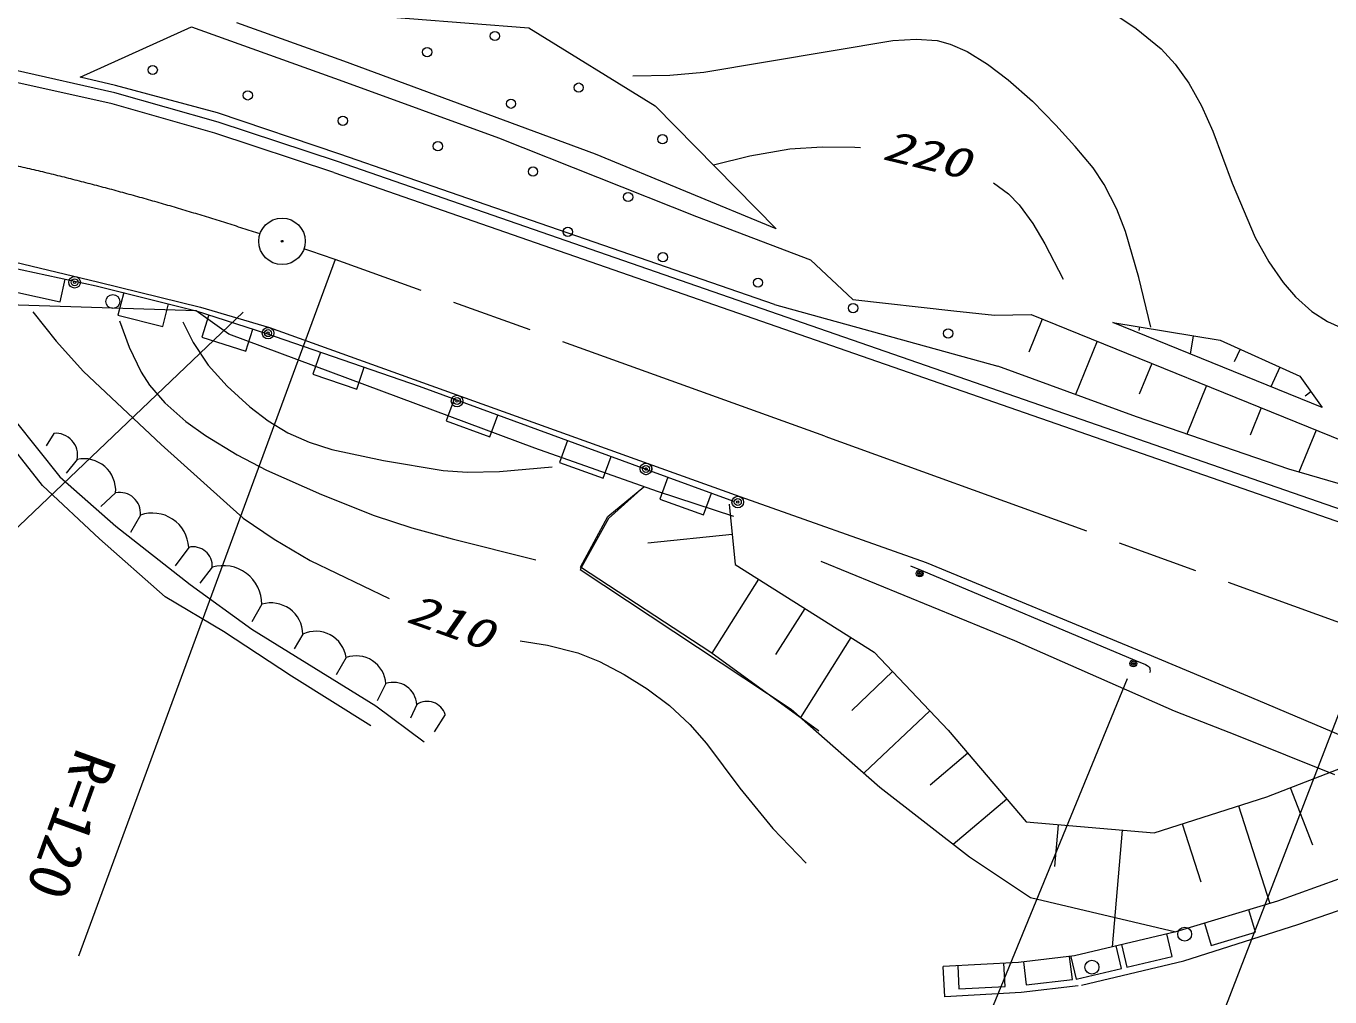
# Model space of a CAD drawing. Units: millimetres, scale not verified. Extents: x 40000 to 680000, y 20000 to 380000.
# Drawn here: x 461596 to 517801, y 270202 to 312069 of the extents above; entities that cross this region are included whole.
import ezdxf
from ezdxf.enums import TextEntityAlignment as Align

# ---------------------------------------------------------------- set-up
doc = ezdxf.new("R2010")
doc.units = ezdxf.units.MM
doc.header["$LTSCALE"] = 1000
doc.linetypes.add('CHAIN', pattern=[18.5, 12, -1.5, 3.5, -1.5])
for name, color, linetype, lineweight in [('M-BGD', 7, 'Continuous', 13), ('M-BMK', 2, 'CHAIN', 13), ('M-BMK-SRVR', 3, 'Continuous', 13), ('M-STR-HTXT', 7, 'Continuous', 13), ('M-STR-STRC', 7, 'Continuous', 13)]:
    doc.layers.add(name, color=color, linetype=linetype, lineweight=lineweight)
doc.styles.add('ＭＳ ゴシック', font='')
doc.styles.get('ＭＳ ゴシック').set_extended_font_data('MS Gothic')

msp = doc.modelspace()

# ---------------------------------------------------------------- linework, layer by layer
at = {"layer": 'M-BGD'}
for p, q in [((475558, 312596), (483265, 311986)), ((463932, 309864), (468722, 312041)), ((468722, 312041), (475253, 309689)), ((475296, 310550), (470681, 312204)), ((483265, 311986), (488707, 308634)), ((486138, 306544), (475296, 310550)), ((465428, 309195), (461090, 310163)), ((465456, 309505), (463932, 309864)), ((465305, 308711), (460977, 309676)), ((469880, 307924), (465428, 309195)), ((469854, 308329), (465456, 309505)), ((475253, 309689), (481958, 307251)), ((469733, 307446), (465305, 308711)), ((488707, 308634), (493932, 303322)), ((475122, 306544), (469854, 308329)), ((474859, 305748), (469733, 307446)), ((475017, 306222), (469880, 307924)), ((481958, 307251), (490492, 303855)), ((480260, 304759), (475122, 306544)), ((493932, 303322), (486138, 306544)), ((520777, 290339), (475017, 306222)), ((474859, 305748), (520594, 289852)), ((493854, 300068), (480260, 304759)), ((490492, 303855), (495413, 301983)), ((459984, 301867), (464620, 300874)), ((460197, 302107), (464735, 301028)), ((495413, 301983), (497241, 300284)), ((463070, 300183), (463280, 301161)), ((464620, 300874), (468925, 299786)), ((464735, 301028), (469114, 299950)), ((468925, 299786), (457146, 300165)), ((461115, 300603), (463070, 300183)), ((465803, 300575), (465558, 299606)), ((497241, 300284), (501595, 299795)), ((465558, 299606), (467497, 299116)), ((467497, 299116), (467742, 300085)), ((468925, 299786), (471919, 298831)), ((470329, 298778), (468925, 299786)), ((469114, 299950), (472087, 299071)), ((469469, 299612), (469165, 298660)), ((493854, 300068), (503481, 297405)), ((501595, 299795), (503341, 299598)), ((503341, 299598), (504923, 299627)), ((504923, 299627), (518383, 294172)), ((472087, 299071), (488403, 293208)), ((505401, 299434), (504822, 298007)), ((508437, 299282), (513069, 298527)), ((517467, 295622), (508437, 299282)), ((509595, 299094), (509569, 298936)), ((469165, 298660), (471071, 298052)), ((483523, 293863), (470329, 298778)), ((471071, 298052), (471375, 299005)), ((471919, 298831), (478543, 296534)), ((507761, 298477), (506830, 296180)), ((511911, 298716), (511782, 297926)), ((513069, 298527), (516497, 296970)), ((474286, 298010), (473959, 297065)), ((513926, 298138), (513677, 297590)), ((475848, 296410), (476176, 297355)), ((509468, 295216), (503481, 297405)), ((510122, 297520), (509583, 296192)), ((515640, 297359), (515258, 296518)), ((473959, 297065), (475848, 296410)), ((516497, 296970), (517467, 295622)), ((478543, 296534), (488318, 292955)), ((512482, 296564), (511633, 294470)), ((516982, 296296), (516727, 296113)), ((480048, 295983), (479704, 295044)), ((481582, 294357), (481926, 295296)), ((516023, 292957), (509468, 295216)), ((514842, 295607), (514364, 294426)), ((462304, 292261), (460114, 295039)), ((461131, 295039), (463054, 292635)), ((479704, 295044), (481582, 294357)), ((517203, 294650), (516465, 292830)), ((462785, 294504), (462465, 293970)), ((484935, 294194), (484591, 293255)), ((488811, 291994), (483523, 293863)), ((486470, 292567), (486813, 293506)), ((463800, 293383), (463319, 292795)), ((484591, 293255), (486470, 292567)), ((488318, 292955), (492085, 291581)), ((488403, 293208), (492361, 291777)), ((521730, 291316), (516023, 292957)), ((463054, 292635), (465458, 290498)), ((489262, 292611), (488919, 291671)), ((464762, 289964), (462304, 292261)), ((465456, 291940), (464815, 291353)), ((486675, 290925), (488222, 292202)), ((488222, 292202), (486702, 290827)), ((492109, 290922), (488811, 291994)), ((490798, 290986), (491141, 291925)), ((492361, 291777), (500398, 288933)), ((488919, 291671), (490798, 290986)), ((491900, 291449), (492167, 288845)), ((466524, 290979), (466097, 290231)), ((486702, 290827), (485478, 288631)), ((485500, 288735), (486675, 290925)), ((465458, 290498), (468663, 287988)), ((492033, 290147), (488399, 289774)), ((467593, 287453), (464762, 289964)), ((468608, 289590), (468020, 288789)), ((504214, 285556), (495863, 288977)), ((500398, 288933), (509928, 284999)), ((469622, 288735), (469088, 288041)), ((485478, 288631), (494575, 282609)), ((491108, 285050), (485500, 288735)), ((492167, 288845), (498153, 285071)), ((499717, 288798), (500178, 288604)), ((500178, 288604), (509386, 284725)), ((468663, 287988), (471334, 286065)), ((493164, 288216), (491150, 285020)), ((470103, 285958), (467593, 287453)), ((471759, 287133), (471332, 286385)), ((495160, 286958), (493902, 284963)), ((473041, 284035), (470103, 285958)), ((471334, 286065), (476675, 282753)), ((473522, 285851), (473148, 285210)), ((497155, 285700), (494978, 282247)), ((511100, 282530), (504214, 285556)), ((495755, 281684), (491108, 285050)), ((498153, 285071), (501349, 281704)), ((509928, 284999), (514695, 282999)), ((475391, 284836), (474964, 284088)), ((509386, 284725), (509847, 284531)), ((509847, 284531), (509920, 284500)), ((509920, 284500), (509963, 284471)), ((509963, 284471), (510006, 284420)), ((510006, 284420), (510031, 284377)), ((476460, 281898), (473041, 284035)), ((498952, 284229), (497191, 282558)), ((510038, 284212), (510026, 284184)), ((510031, 284377), (510044, 284329)), ((510048, 284262), (510038, 284212)), ((510044, 284329), (510048, 284262)), ((477101, 283714), (476727, 282966)), ((476675, 282753), (478757, 281204)), ((478436, 282806), (478169, 282219)), ((514695, 282999), (518737, 281290)), ((479665, 282379), (479184, 281631)), ((494575, 282609), (498402, 279252)), ((500550, 282545), (497730, 279869)), ((513785, 281478), (511100, 282530)), ((495773, 281668), (495755, 281684)), ((501349, 281704), (504708, 277748)), ((518007, 279778), (513785, 281478)), ((502188, 280715), (500562, 279334)), ((515077, 278835), (519144, 280416)), ((498402, 279252), (502260, 276241)), ((510223, 277283), (515077, 278835)), ((516094, 279230), (517056, 276756)), ((503868, 278737), (501567, 276782)), ((513864, 278447), (515211, 274230)), ((504708, 277748), (510223, 277283)), ((511436, 277671), (512237, 275167)), ((506087, 277631), (505935, 275833)), ((508844, 277399), (508420, 272361)), ((502260, 276241), (504895, 274484)), ((519800, 275865), (515538, 274328)), ((516417, 273330), (523740, 275861)), ((504895, 274484), (511165, 273015)), ((515538, 274328), (511165, 273015)), ((514597, 273001), (514309, 273959)), ((511503, 271759), (516417, 273330)), ((512394, 273384), (512681, 272426)), ((511165, 273015), (506795, 271975)), ((510997, 271947), (510765, 272920)), ((512681, 272426), (514597, 273001)), ((508812, 271427), (508580, 272400)), ((508820, 272457), (509051, 271484)), ((504381, 271689), (501124, 271509)), ((501196, 270211), (501124, 271509)), ((501754, 271544), (501810, 270545)), ((503806, 270656), (503751, 271654)), ((506795, 271975), (504381, 271689)), ((504595, 271714), (504713, 270721)), ((506699, 270956), (506582, 271950)), ((506635, 271937), (506866, 270964)), ((507097, 270710), (511503, 271759)), ((509051, 271484), (510997, 271947)), ((504713, 270721), (506699, 270956)), ((506866, 270964), (508812, 271427)), ((504494, 270393), (501196, 270211)), ((501810, 270545), (503806, 270656)), ((506948, 270684), (504494, 270393))]:
    msp.add_line(p, q, dxfattribs=at)
for points in [[(508440, 312640), (509444, 311967), (510528, 311088), (511135, 310423), (511718, 309605), (512263, 308636), (512755, 307542), (513588, 305291), (514581, 302945), (515173, 301897), (515789, 301004), (516316, 300395), (517026, 299764), (517698, 299336), (518424, 298995), (519385, 298674), (520478, 298429), (521680, 298266), (523079, 298188), (524675, 298221), (526389, 298368), (528963, 298743), (531618, 299233), (534324, 299771)], [(487749, 309924), (489350, 309952), (490815, 310086), (498955, 311443)], [(498955, 311443), (499966, 311504), (500865, 311440), (501437, 311289), (502169, 310967), (503037, 310428), (503927, 309753), (504977, 308830), (505987, 307801), (506811, 306889)], [(510082, 299086), (509566, 301225), (508984, 303215), (508610, 304171), (508063, 305243), (507590, 305950), (506824, 306874), (506811, 306889)], [(491232, 306092), (492791, 306469), (494522, 306770), (495918, 306863), (497322, 306844), (497572, 306831)], [(503304, 305308), (503940, 304831), (504404, 304360), (505000, 303555), (505515, 302681), (506303, 301161)], [(461890, 299739), (462886, 298484), (464066, 297170), (467420, 294025), (470960, 290850), (472283, 289947), (473836, 289028), (477241, 287380)], [(465629, 299365), (466042, 298225), (466553, 297145), (466923, 296582), (467578, 295826), (468487, 295023), (469328, 294409), (470693, 293574), (471953, 292922), (474329, 291866), (476602, 290967), (478220, 290428), (479959, 289960), (483577, 289056)], [(468353, 299312), (468805, 298417), (469452, 297439), (470259, 296546), (471235, 295646), (472029, 295039), (472884, 294533), (473800, 294124), (474773, 293805), (477006, 293329), (479575, 292904), (480609, 292830), (482005, 292854), (484271, 293062)], [(482888, 285562), (484074, 285371), (485379, 285038), (486309, 284668), (487381, 284112), (488368, 283493), (489330, 282768), (490212, 281952), (490933, 281132), (492363, 279201), (493781, 277470), (495221, 275969)]]:
    msp.add_lwpolyline(points, dxfattribs=at)
for centre, radius in [((481805, 311640), 200), ((478886, 310946), 200), ((467054, 310175), 200), ((471152, 309080), 200), ((485417, 309414), 200), ((482499, 308721), 200), ((475251, 307984), 200), ((479350, 306888), 200), ((489030, 307189), 200), ((483448, 305793), 200), ((487547, 304697), 200), ((484950, 303195), 200), ((489049, 302100), 200), ((463687, 301020), 250), ((463687, 301020), 150), ((463687, 301020), 50), ((493147, 301004), 200), ((465334, 300190), 300), ((497246, 299908), 200), ((472028, 298827), 250), ((501345, 298813), 200), ((472028, 298827), 150), ((472028, 298827), 50), ((480173, 295900), 250), ((480173, 295900), 150), ((480173, 295900), 50), ((488318, 292973), 250), ((488319, 292973), 250), ((488318, 292973), 150), ((488319, 292973), 150), ((488318, 292973), 50), ((488319, 292973), 50), ((492276, 291542), 250), ((492276, 291542), 150), ((492276, 291542), 50), ((500120, 288465), 150), ((500120, 288465), 90), ((500120, 288465), 30), ((509328, 284587), 150), ((509328, 284587), 90), ((509328, 284587), 30), ((511540, 272908), 300), ((507542, 271489), 300)]:
    msp.add_circle(centre, radius, dxfattribs=at)
for centre, radius, start, end in [((462872, 293563), 946, 349.0075, 95.2677), ((464087, 292041), 1372, 355.8151, 102.0753), ((465630, 291059), 898, 354.8827, 101.1429), ((467045, 289503), 1565, 3.1798, 109.44), ((468795, 288782), 829, 356.769, 103.0292), ((470090, 287133), 1669, 0, 106.2602), ((472160, 285831), 1362, 0.8425, 107.1027), ((474076, 284642), 1330, 8.3743, 114.6345), ((475825, 283634), 1278, 3.595, 109.8552), ((477428, 282759), 1009, 2.6542, 108.9144), ((478890, 282132), 813, 17.6909, 123.9511)]:
    msp.add_arc(centre, radius, start, end, dxfattribs=at)
at = {"layer": 'M-BMK'}
for q in [(474918, 301999), (519505, 285881)]:
    msp.add_line((496022, 294385), q, dxfattribs=at)
for centre, start, end in [((434113, 189136), 71.75647, 118.46231), ((434691, 188942), 70.41377, 71.09233)]:
    msp.add_arc(centre, 120000, start, end, dxfattribs=at)
at = {"layer": 'M-BMK-SRVR'}
for radius in [1000, 40]:
    msp.add_circle((472629, 302787), radius, dxfattribs=at)
at = {"layer": 'M-STR-HTXT'}
for p, q in [((474918, 301999), (463862, 271955)), ((519502, 285872), (509109, 258903))]:
    msp.add_line(p, q, dxfattribs=at)
at = {"layer": 'M-STR-STRC'}
for p, q in [((457062, 286482), (470948, 299734)), ((509055, 283913), (502494, 267894))]:
    msp.add_line(p, q, dxfattribs=at)

# ---------------------------------------------------------------- texts
at = {"layer": 'M-BGD', "style": 'ＭＳ ゴシック', "oblique": 15, "width": 1.4}
for s, rotation, p in [('220', 346.4, (498357, 305957)), ('210', 340.3, (477784, 286025))]:
    msp.add_text(s, height=1320, rotation=rotation, dxfattribs=at).set_placement(p, align=Align.BOTTOM_LEFT)
at = {"layer": 'M-STR-HTXT', "style": 'ＭＳ ゴシック', "width": 1.05}
msp.add_text('R=120', height=1833, rotation=250.1, dxfattribs=at).set_placement((463286, 281196), align=Align.BOTTOM_LEFT)

doc.saveas('drawing.dxf')
